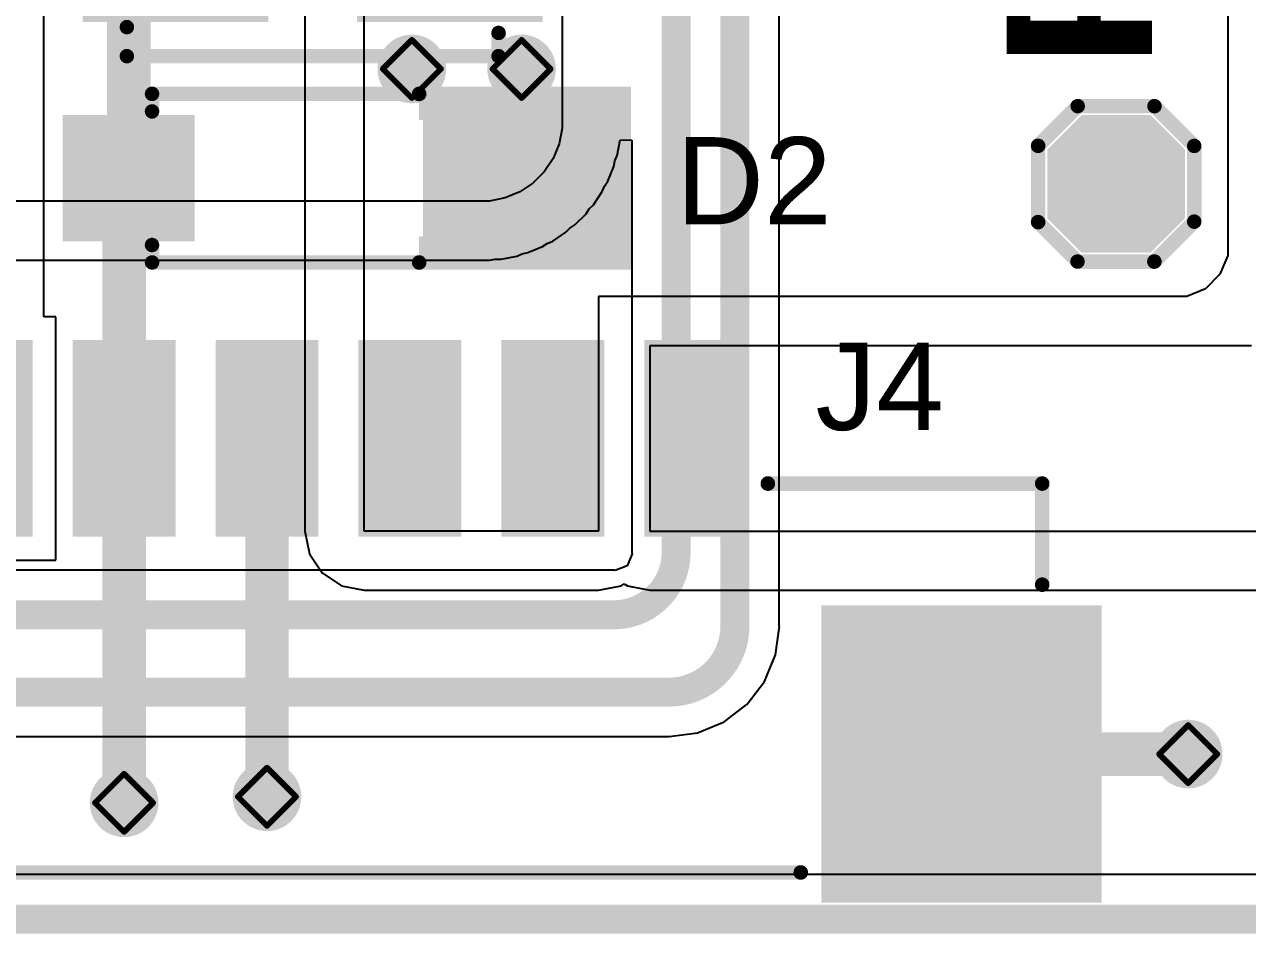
# Model space of a CAD drawing. Header units: inches. Extents: x -4 to 238, y -5 to 115.
# Drawn here: x 52.01 to 62.71, y -4.12 to 3.83 of the extents above; entities that cross this region are included whole.
import ezdxf

# ---------------------------------------------------------------- set-up
doc = ezdxf.new("R2010")
doc.units = ezdxf.units.IN
for name, color, linetype in [('Board Outline', 216, 'Continuous'), ('Bottom Layer', 5, 'Continuous'), ('Drill Drawing', 1, 'Continuous'), ('Top Layer', 1, 'Continuous'), ('Top Overlay', 2, 'Continuous'), ('Top Paste', 8, 'Continuous'), ('Top Solder', 216, 'Continuous'), ('Via Holes', 16, 'Continuous')]:
    doc.layers.add(name, color=color, linetype=linetype)
doc.styles.add('Arial', font='', dxfattribs={"height": 0.2})
doc.styles.add('Arial Black_Bold', font='', dxfattribs={"height": 0.2})
doc.styles.get('Arial').set_extended_font_data('Arial')
doc.styles.get('Arial Black_Bold').set_extended_font_data('Arial Black', bold=True)

# ---------------------------------------------------------------- blocks, each defined once
blk = doc.blocks.new('T____________0_5___56')
at = {"layer": 'Top Layer'}
blk.add_hatch(color=1, dxfattribs=at).paths.add_polyline_path([(0.25, 0.5), (-0.25, 0.5), (-0.5, 0.25), (-0.5, -0.25), (-0.25, -0.5), (0.25, -0.5), (0.5, -0.25), (0.5, 0.25)])
at = {"layer": 'Top Paste'}
blk.add_hatch(color=8, dxfattribs=at).paths.add_polyline_path([(0.25, 0.5), (-0.25, 0.5), (-0.5, 0.25), (-0.5, -0.25), (-0.25, -0.5), (0.25, -0.5), (0.5, -0.25), (0.5, 0.25)])
at = {"layer": 'Top Solder'}
blk.add_hatch(color=216, dxfattribs=at).paths.add_polyline_path([(0.301, 0.602), (-0.301, 0.602), (-0.602, 0.301), (-0.602, -0.301), (-0.301, -0.602), (0.301, -0.602), (0.602, -0.301), (0.602, 0.301)])
at = {"layer": 'Top Overlay'}
for points in [[(-0.682, 0.333, 0.127, 0.127, 0), (-0.336, 0.68, 0.127, 0.127, 0)], [(-0.336, 0.68, 0.127, 0.127, 0), (0.336, 0.68, 0.127, 0.127, 0)], [(0.336, 0.68, 0.127, 0.127, 0), (0.684, 0.332, 0.127, 0.127, 0)], [(-0.682, -0.334, 0.127, 0.127, 0), (-0.682, 0.333, 0.127, 0.127, 0)], [(0.684, -0.33, 0.127, 0.127, 0), (0.684, 0.332, 0.127, 0.127, 0)], [(-0.682, -0.334, 0.127, 0.127, 0), (-0.337, -0.679, 0.127, 0.127, 0)], [(0.335, -0.679, 0.127, 0.127, 0), (0.684, -0.33, 0.127, 0.127, 0)], [(-0.337, -0.679, 0.127, 0.127, 0), (0.335, -0.679, 0.127, 0.127, 0)]]:
    blk.add_lwpolyline(points, format="xyseb", dxfattribs=at)
for points in [[(-0.367, 0.68, 0.0635, 0.0635, 1), (-0.304, 0.68, 0.0635, 0.0635, 1)], [(-0.367, 0.68, 0.0635, 0.0635, 1), (-0.304, 0.68, 0.0635, 0.0635, 1)], [(0.305, 0.68, 0.0635, 0.0635, 1), (0.368, 0.68, 0.0635, 0.0635, 1)], [(0.305, 0.68, 0.0635, 0.0635, 1), (0.368, 0.68, 0.0635, 0.0635, 1)], [(-0.714, 0.333, 0.0635, 0.0635, 1), (-0.65, 0.333, 0.0635, 0.0635, 1)], [(-0.714, 0.333, 0.0635, 0.0635, 1), (-0.65, 0.333, 0.0635, 0.0635, 1)], [(0.652, 0.332, 0.0635, 0.0635, 1), (0.715, 0.332, 0.0635, 0.0635, 1)], [(0.652, 0.332, 0.0635, 0.0635, 1), (0.715, 0.332, 0.0635, 0.0635, 1)], [(-0.714, -0.334, 0.0635, 0.0635, 1), (-0.65, -0.334, 0.0635, 0.0635, 1)], [(-0.714, -0.334, 0.0635, 0.0635, 1), (-0.65, -0.334, 0.0635, 0.0635, 1)], [(0.652, -0.33, 0.0635, 0.0635, 1), (0.715, -0.33, 0.0635, 0.0635, 1)], [(0.652, -0.33, 0.0635, 0.0635, 1), (0.715, -0.33, 0.0635, 0.0635, 1)], [(-0.369, -0.679, 0.0635, 0.0635, 1), (-0.306, -0.679, 0.0635, 0.0635, 1)], [(-0.369, -0.679, 0.0635, 0.0635, 1), (-0.306, -0.679, 0.0635, 0.0635, 1)], [(0.303, -0.679, 0.0635, 0.0635, 1), (0.367, -0.679, 0.0635, 0.0635, 1)], [(0.303, -0.679, 0.0635, 0.0635, 1), (0.367, -0.679, 0.0635, 0.0635, 1)]]:
    blk.add_lwpolyline(points, format="xyseb", close=True, dxfattribs=at)
blk = doc.blocks.new('HC_1_25_12PLT_61')
at = {"layer": 'Top Layer'}
for points in [[(0.225, 2.19), (1.025, 2.19), (1.025, 0.57), (0.225, 0.57)], [(1.475, 2.19), (2.275, 2.19), (2.275, 0.57), (1.475, 0.57)], [(2.725, 2.19), (3.525, 2.19), (3.525, 0.57), (2.725, 0.57)], [(3.975, 0.57), (3.975, 2.19), (4.775, 2.19), (4.775, 0.57)], [(5.225, 0.57), (5.225, 2.19), (6.025, 2.19), (6.025, 0.57)], [(6.475, 0.57), (6.475, 2.19), (7.275, 2.19), (7.275, 0.57)], [(8.025, -0.13), (10.375, -0.13), (10.375, -2.63), (8.025, -2.63)]]:
    blk.add_hatch(color=1, dxfattribs=at).paths.add_polyline_path(points)
at = {"layer": 'Top Paste'}
for points in [[(0.225, 2.19), (1.025, 2.19), (1.025, 0.57), (0.225, 0.57)], [(1.475, 2.19), (2.275, 2.19), (2.275, 0.57), (1.475, 0.57)], [(2.725, 2.19), (3.525, 2.19), (3.525, 0.57), (2.725, 0.57)], [(3.975, 0.57), (3.975, 2.19), (4.775, 2.19), (4.775, 0.57)], [(5.225, 0.57), (5.225, 2.19), (6.025, 2.19), (6.025, 0.57)], [(6.475, 0.57), (6.475, 2.19), (7.275, 2.19), (7.275, 0.57)], [(8.025, -0.13), (10.375, -0.13), (10.375, -2.63), (8.025, -2.63)]]:
    blk.add_hatch(color=8, dxfattribs=at).paths.add_polyline_path(points)
at = {"layer": 'Top Solder'}
for points in [[(0.175, 2.24), (1.075, 2.24), (1.075, 0.52), (0.175, 0.52)], [(1.425, 2.24), (2.325, 2.24), (2.325, 0.52), (1.425, 0.52)], [(2.675, 2.24), (3.575, 2.24), (3.575, 0.52), (2.675, 0.52)], [(3.925, 0.52), (3.925, 2.24), (4.825, 2.24), (4.825, 0.52)], [(5.175, 0.52), (5.175, 2.24), (6.075, 2.24), (6.075, 0.52)], [(6.425, 0.52), (6.425, 2.24), (7.325, 2.24), (7.325, 0.52)], [(7.975, -0.08), (10.425, -0.08), (10.425, -2.68), (7.975, -2.68)]]:
    blk.add_hatch(color=216, dxfattribs=at).paths.add_polyline_path(points)
at = {"layer": 'Top Overlay'}
for points in [[(7.506, 0.985, 0.127, 0.127, 0), (9.906, 0.985, 0.127, 0.127, 0)], [(9.906, 0.101, 0.127, 0.127, 0), (9.906, 0.985, 0.127, 0.127, 0)], [(-7.794, -2.415, 0.127, 0.127, 0), (7.794, -2.415, 0.127, 0.127, 0)]]:
    blk.add_lwpolyline(points, format="xyseb", dxfattribs=at)
for points in [[(7.474, 0.985, 0.0635, 0.0635, 1), (7.538, 0.985, 0.0635, 0.0635, 1)], [(9.874, 0.985, 0.0635, 0.0635, 1), (9.938, 0.985, 0.0635, 0.0635, 1)], [(9.874, 0.985, 0.0635, 0.0635, 1), (9.938, 0.985, 0.0635, 0.0635, 1)], [(9.874, 0.101, 0.0635, 0.0635, 1), (9.938, 0.101, 0.0635, 0.0635, 1)], [(7.762, -2.415, 0.0635, 0.0635, 1), (7.826, -2.415, 0.0635, 0.0635, 1)]]:
    blk.add_lwpolyline(points, format="xyseb", close=True, dxfattribs=at)
blk = doc.blocks.new('SOD_123_72')
at = {"layer": 'Top Layer'}
for points in [[(-1.1, 0.45), (-1.1, -0.45), (-2.05, -0.45), (-2.05, 0.45)], [(2.05, 0.45), (2.05, -0.45), (1.1, -0.45), (1.1, 0.45)]]:
    blk.add_hatch(color=1, dxfattribs=at).paths.add_polyline_path(points)
at = {"layer": 'Top Overlay'}
for points in [[(0.965, 0.508), (2.819, 0.508), (2.819, 0.8), (0.965, 0.8)], [(2.119, -0.787), (2.818, -0.787), (2.818, 0.787), (2.119, 0.787)], [(0.965, -0.8), (2.819, -0.8), (2.819, -0.508), (0.965, -0.508)]]:
    blk.add_hatch(color=2, dxfattribs=at).paths.add_polyline_path(points)
at = {"layer": 'Top Paste'}
for points in [[(-1.1, 0.45), (-1.1, -0.45), (-2.05, -0.45), (-2.05, 0.45)], [(2.05, 0.45), (2.05, -0.45), (1.1, -0.45), (1.1, 0.45)]]:
    blk.add_hatch(color=8, dxfattribs=at).paths.add_polyline_path(points)
at = {"layer": 'Top Solder'}
for points in [[(-0.998, 0.552), (-0.998, -0.552), (-2.152, -0.552), (-2.152, 0.552)], [(2.152, 0.552), (2.152, -0.552), (0.998, -0.552), (0.998, 0.552)]]:
    blk.add_hatch(color=216, dxfattribs=at).paths.add_polyline_path(points)
at = {"layer": 'Top Overlay'}
for points in [[(-1.372, 0.584, 0.127, 0.127, 0), (-1.372, 0.737, 0.127, 0.127, 0)], [(-1.372, 0.737, 0.127, 0.127, 0), (0.965, 0.737, 0.127, 0.127, 0)], [(-1.372, -0.737, 0.127, 0.127, 0), (-1.372, -0.584, 0.127, 0.127, 0)], [(-1.372, -0.737, 0.127, 0.127, 0), (0.965, -0.737, 0.127, 0.127, 0)]]:
    blk.add_lwpolyline(points, format="xyseb", dxfattribs=at)
for points in [[(-1.403, 0.737, 0.0635, 0.0635, 1), (-1.34, 0.737, 0.0635, 0.0635, 1)], [(-1.403, 0.737, 0.0635, 0.0635, 1), (-1.34, 0.737, 0.0635, 0.0635, 1)], [(0.933, 0.737, 0.0635, 0.0635, 1), (0.997, 0.737, 0.0635, 0.0635, 1)], [(-1.403, 0.584, 0.0635, 0.0635, 1), (-1.34, 0.584, 0.0635, 0.0635, 1)], [(-1.403, -0.584, 0.0635, 0.0635, 1), (-1.34, -0.584, 0.0635, 0.0635, 1)], [(-1.403, -0.737, 0.0635, 0.0635, 1), (-1.34, -0.737, 0.0635, 0.0635, 1)], [(-1.403, -0.737, 0.0635, 0.0635, 1), (-1.34, -0.737, 0.0635, 0.0635, 1)], [(0.933, -0.737, 0.0635, 0.0635, 1), (0.997, -0.737, 0.0635, 0.0635, 1)]]:
    blk.add_lwpolyline(points, format="xyseb", close=True, dxfattribs=at)
blk = doc.blocks.new('C____A_81')
at = {"layer": 'Top Layer'}
for points in [[(-1.91, 0.565), (-0.49, 0.565), (-0.49, -0.565), (-1.91, -0.565)], [(0.49, 0.565), (1.91, 0.565), (1.91, -0.565), (0.49, -0.565)]]:
    blk.add_hatch(color=1, dxfattribs=at).paths.add_polyline_path(points)
at = {"layer": 'Top Paste'}
for points in [[(-1.91, 0.565), (-0.49, 0.565), (-0.49, -0.565), (-1.91, -0.565)], [(0.49, 0.565), (1.91, 0.565), (1.91, -0.565), (0.49, -0.565)]]:
    blk.add_hatch(color=8, dxfattribs=at).paths.add_polyline_path(points)
at = {"layer": 'Top Solder'}
for points in [[(-2.012, 0.667), (-0.388, 0.667), (-0.388, -0.667), (-2.012, -0.667)], [(0.388, 0.667), (2.012, 0.667), (2.012, -0.667), (0.388, -0.667)]]:
    blk.add_hatch(color=216, dxfattribs=at).paths.add_polyline_path(points)
at = {"layer": 'Top Overlay'}
for points in [[(-1.626, 0.762, 0.127, 0.127, 0), (-1.626, 0.965, 0.127, 0.127, 0)], [(1.626, 0.965, 0.127, 0.127, 0), (-1.626, 0.965, 0.127, 0.127, 0)], [(1.626, 0.965, 0.127, 0.127, 0), (1.626, 0.711, 0.127, 0.127, 0)], [(-2.419, 0.325, 0.2, 0.2, 0), (-2.419, -0.275, 0.2, 0.2, 0)], [(-2.119, 0.025, 0.2, 0.2, 0), (-2.719, 0.025, 0.2, 0.2, 0)], [(-1.626, -0.762, 0.127, 0.127, 0), (-1.626, -0.965, 0.127, 0.127, 0)], [(1.626, -0.711, 0.127, 0.127, 0), (1.626, -0.965, 0.127, 0.127, 0)], [(1.626, -0.965, 0.127, 0.127, 0), (-1.626, -0.965, 0.127, 0.127, 0)]]:
    blk.add_lwpolyline(points, format="xyseb", dxfattribs=at)
for points in [[(-1.657, 0.965, 0.0635, 0.0635, 1), (-1.594, 0.965, 0.0635, 0.0635, 1)], [(-1.657, 0.965, 0.0635, 0.0635, 1), (-1.594, 0.965, 0.0635, 0.0635, 1)], [(1.594, 0.965, 0.0635, 0.0635, 1), (1.657, 0.965, 0.0635, 0.0635, 1)], [(1.594, 0.965, 0.0635, 0.0635, 1), (1.657, 0.965, 0.0635, 0.0635, 1)], [(-1.657, 0.762, 0.0635, 0.0635, 1), (-1.594, 0.762, 0.0635, 0.0635, 1)], [(1.594, 0.711, 0.0635, 0.0635, 1), (1.657, 0.711, 0.0635, 0.0635, 1)], [(-2.469, 0.325, 0.1, 0.1, 1), (-2.369, 0.325, 0.1, 0.1, 1)], [(-2.769, 0.025, 0.1, 0.1, 1), (-2.669, 0.025, 0.1, 0.1, 1)], [(-2.169, 0.025, 0.1, 0.1, 1), (-2.069, 0.025, 0.1, 0.1, 1)], [(-2.469, -0.275, 0.1, 0.1, 1), (-2.369, -0.275, 0.1, 0.1, 1)], [(-1.657, -0.762, 0.0635, 0.0635, 1), (-1.594, -0.762, 0.0635, 0.0635, 1)], [(1.594, -0.711, 0.0635, 0.0635, 1), (1.657, -0.711, 0.0635, 0.0635, 1)], [(-1.657, -0.965, 0.0635, 0.0635, 1), (-1.594, -0.965, 0.0635, 0.0635, 1)], [(-1.657, -0.965, 0.0635, 0.0635, 1), (-1.594, -0.965, 0.0635, 0.0635, 1)], [(1.594, -0.965, 0.0635, 0.0635, 1), (1.657, -0.965, 0.0635, 0.0635, 1)], [(1.594, -0.965, 0.0635, 0.0635, 1), (1.657, -0.965, 0.0635, 0.0635, 1)]]:
    blk.add_lwpolyline(points, format="xyseb", close=True, dxfattribs=at)

msp = doc.modelspace()

# ---------------------------------------------------------------- hatches: boundary and pattern name
at = {"layer": 'Bottom Layer'}
h = msp.add_hatch(color=5, dxfattribs=at)
edge = h.paths.add_edge_path()
edge.add_arc((55.397, 3.441), 0.3, 0, 360)
h = msp.add_hatch(color=5, dxfattribs=at)
edge = h.paths.add_edge_path()
edge.add_arc((56.357, 3.441), 0.3, 0, 360)
h = msp.add_hatch(color=5, dxfattribs=at)
edge = h.paths.add_edge_path()
edge.add_arc((62.188, -2.549), 0.3, 0, 360)
h = msp.add_hatch(color=5, dxfattribs=at)
edge = h.paths.add_edge_path()
edge.add_arc((54.13, -2.922), 0.3, 0, 360)
h = msp.add_hatch(color=5, dxfattribs=at)
edge = h.paths.add_edge_path()
edge.add_arc((52.88, -2.975), 0.3, 0, 360)
at = {"layer": 'Top Layer'}
h = msp.add_hatch(color=1, dxfattribs=at)
edge = h.paths.add_edge_path()
edge.add_arc((55.397, 3.441), 0.3, 0, 360)
h = msp.add_hatch(color=1, dxfattribs=at)
edge = h.paths.add_edge_path()
edge.add_arc((56.357, 3.441), 0.3, 0, 360)
h = msp.add_hatch(color=1, dxfattribs=at)
edge = h.paths.add_edge_path()
edge.add_arc((62.188, -2.549), 0.3, 0, 360)
h = msp.add_hatch(color=1, dxfattribs=at)
edge = h.paths.add_edge_path()
edge.add_arc((54.13, -2.922), 0.3, 0, 360)
h = msp.add_hatch(color=1, dxfattribs=at)
edge = h.paths.add_edge_path()
edge.add_arc((52.88, -2.975), 0.3, 0, 360)
at = {"layer": 'Via Holes'}
h = msp.add_hatch(color=7, dxfattribs=at)
edge = h.paths.add_edge_path()
edge.add_arc((55.397, 3.441), 0.15, 0, 360)
h = msp.add_hatch(color=7, dxfattribs=at)
edge = h.paths.add_edge_path()
edge.add_arc((56.357, 3.441), 0.15, 0, 360)
h = msp.add_hatch(color=7, dxfattribs=at)
edge = h.paths.add_edge_path()
edge.add_arc((62.188, -2.549), 0.15, 0, 360)
h = msp.add_hatch(color=7, dxfattribs=at)
edge = h.paths.add_edge_path()
edge.add_arc((54.13, -2.922), 0.15, 0, 360)
h = msp.add_hatch(color=7, dxfattribs=at)
edge = h.paths.add_edge_path()
edge.add_arc((52.88, -2.975), 0.15, 0, 360)

# ---------------------------------------------------------------- linework, layer by layer
at = {"layer": 'Board Outline'}
msp.add_lwpolyline([(-1.034, -3.991, 0.254, 0.254, 0), (103.016, -3.991, 0.254, 0.254, 0)], format="xyseb", dxfattribs=at)
at = {"layer": 'Bottom Layer'}
for p, q in [((58.611, -1.431), (58.611, 5.597)), ((56.712, 4.493), (56.712, 2.991)), ((56.712, 2.922), (56.685, 2.785)), ((56.712, 2.991), (56.712, 2.922)), ((56.685, 2.785), (56.632, 2.657)), ((57.193, 2.684), (57.22, 2.821)), ((57.22, 2.821), (57.321, 2.818)), ((57.321, 2.818), (57.321, -0.787)), ((57.173, 2.637), (57.193, 2.684)), ((56.632, 2.657), (56.555, 2.542)), ((57.11, 2.459), (57.163, 2.587)), ((57.163, 2.587), (57.173, 2.637)), ((56.555, 2.542), (56.456, 2.443)), ((56.341, 2.366), (56.213, 2.313)), ((56.456, 2.443), (56.341, 2.366)), ((56.985, 2.254), (57.062, 2.369)), ((57.062, 2.369), (57.082, 2.416)), ((57.082, 2.416), (57.11, 2.459)), ((56.007, 2.286), (36.411, 2.286)), ((56.076, 2.286), (56.007, 2.286)), ((56.007, 2.286), (56.007, 2.286)), ((56.213, 2.313), (56.076, 2.286)), ((56.949, 2.218), (56.985, 2.254)), ((56.823, 2.077), (56.921, 2.175)), ((56.921, 2.175), (56.949, 2.218)), ((56.744, 2.013), (56.78, 2.049)), ((56.78, 2.049), (56.823, 2.077)), ((56.582, 1.916), (56.629, 1.936)), ((56.629, 1.936), (56.744, 2.013)), ((56.314, 1.805), (56.361, 1.825)), ((56.361, 1.825), (56.411, 1.835)), ((56.411, 1.835), (56.539, 1.888)), ((56.539, 1.888), (56.582, 1.916)), ((36.411, 1.768), (56.076, 1.768)), ((56.076, 1.768), (56.126, 1.778)), ((56.126, 1.778), (56.177, 1.778)), ((56.177, 1.778), (56.314, 1.805)), ((57.323, -0.799), (57.28, -0.902)), ((57.321, -0.787), (57.323, -0.799)), ((57.166, -0.942), (44.525, -0.942)), ((57.177, -0.945), (57.166, -0.942)), ((57.28, -0.902), (57.177, -0.945)), ((58.579, -1.681), (58.612, -1.431)), ((58.612, -1.431), (58.611, -1.431)), ((58.483, -1.913), (58.579, -1.681)), ((58.329, -2.113), (58.483, -1.913)), ((58.129, -2.267), (58.329, -2.113)), ((57.897, -2.363), (58.129, -2.267)), ((45.759, -2.395), (57.647, -2.395)), ((57.647, -2.396), (57.897, -2.363)), ((57.647, -2.395), (57.647, -2.396)), ((103.016, -3.602), (-1.201, -3.602))]:
    msp.add_line(p, q, dxfattribs=at)
for points in [[(58.223, -1.431, 0.254, 0.254, 0), (58.223, 32.583, 0.254, 0.254, 0)], [(57.709, -0.787, 0.254, 0.254, 0), (57.709, 31.993, 0.254, 0.254, 0)], [(57.709, -0.787, 0.254, 0.254, -0.414214), (57.166, -1.331, 0.254, 0.254, 0)], [(44.13, -1.331, 0.254, 0.254, 0), (57.166, -1.331, 0.254, 0.254, 0)], [(58.223, -1.431, 0.254, 0.254, -0.414214), (57.647, -2.007, 0.254, 0.254, 0)], [(45.364, -2.007, 0.254, 0.254, 0), (57.647, -2.007, 0.254, 0.254, 0)]]:
    msp.add_lwpolyline(points, format="xyseb", dxfattribs=at)
for points in [[(57.646, -0.787, 0.127, 0.127, 1), (57.773, -0.787, 0.127, 0.127, 1)], [(57.646, -0.787, 0.127, 0.127, 1), (57.773, -0.787, 0.127, 0.127, 1)], [(57.102, -1.331, 0.127, 0.127, 1), (57.229, -1.331, 0.127, 0.127, 1)], [(57.102, -1.331, 0.127, 0.127, 1), (57.229, -1.331, 0.127, 0.127, 1)], [(58.159, -1.431, 0.127, 0.127, 1), (58.286, -1.431, 0.127, 0.127, 1)], [(58.159, -1.431, 0.127, 0.127, 1), (58.286, -1.431, 0.127, 0.127, 1)], [(57.584, -2.007, 0.127, 0.127, 1), (57.711, -2.007, 0.127, 0.127, 1)], [(57.584, -2.007, 0.127, 0.127, 1), (57.711, -2.007, 0.127, 0.127, 1)]]:
    msp.add_lwpolyline(points, format="xyseb", close=True, dxfattribs=at)
at = {"layer": 'Drill Drawing'}
for points in [[(55.143, 3.441, 0.0508, 0.0508, 0), (55.397, 3.695, 0.0508, 0.0508, 0)], [(55.397, 3.695, 0.0508, 0.0508, 0), (55.651, 3.441, 0.0508, 0.0508, 0)], [(56.103, 3.441, 0.0508, 0.0508, 0), (56.357, 3.695, 0.0508, 0.0508, 0)], [(56.357, 3.695, 0.0508, 0.0508, 0), (56.611, 3.441, 0.0508, 0.0508, 0)], [(55.143, 3.441, 0.0508, 0.0508, 0), (55.397, 3.187, 0.0508, 0.0508, 0)], [(55.397, 3.187, 0.0508, 0.0508, 0), (55.651, 3.441, 0.0508, 0.0508, 0)], [(56.103, 3.441, 0.0508, 0.0508, 0), (56.357, 3.187, 0.0508, 0.0508, 0)], [(56.357, 3.187, 0.0508, 0.0508, 0), (56.611, 3.441, 0.0508, 0.0508, 0)], [(61.934, -2.549, 0.0508, 0.0508, 0), (62.188, -2.295, 0.0508, 0.0508, 0)], [(62.188, -2.295, 0.0508, 0.0508, 0), (62.442, -2.549, 0.0508, 0.0508, 0)], [(61.934, -2.549, 0.0508, 0.0508, 0), (62.188, -2.803, 0.0508, 0.0508, 0)], [(62.188, -2.803, 0.0508, 0.0508, 0), (62.442, -2.549, 0.0508, 0.0508, 0)], [(53.876, -2.922, 0.0508, 0.0508, 0), (54.13, -2.668, 0.0508, 0.0508, 0)], [(54.13, -2.668, 0.0508, 0.0508, 0), (54.384, -2.922, 0.0508, 0.0508, 0)], [(52.626, -2.975, 0.0508, 0.0508, 0), (52.88, -2.721, 0.0508, 0.0508, 0)], [(52.88, -2.721, 0.0508, 0.0508, 0), (53.134, -2.975, 0.0508, 0.0508, 0)], [(52.626, -2.975, 0.0508, 0.0508, 0), (52.88, -3.229, 0.0508, 0.0508, 0)], [(52.88, -3.229, 0.0508, 0.0508, 0), (53.134, -2.975, 0.0508, 0.0508, 0)], [(53.876, -2.922, 0.0508, 0.0508, 0), (54.13, -3.176, 0.0508, 0.0508, 0)], [(54.13, -3.176, 0.0508, 0.0508, 0), (54.384, -2.922, 0.0508, 0.0508, 0)]]:
    msp.add_lwpolyline(points, format="xyseb", dxfattribs=at)
for points in [[(55.385, 3.695, 0.0254, 0.0254, 1), (55.41, 3.695, 0.0254, 0.0254, 1)], [(55.385, 3.695, 0.0254, 0.0254, 1), (55.41, 3.695, 0.0254, 0.0254, 1)], [(56.344, 3.695, 0.0254, 0.0254, 1), (56.369, 3.695, 0.0254, 0.0254, 1)], [(56.344, 3.695, 0.0254, 0.0254, 1), (56.369, 3.695, 0.0254, 0.0254, 1)], [(55.131, 3.441, 0.0254, 0.0254, 1), (55.156, 3.441, 0.0254, 0.0254, 1)], [(55.131, 3.441, 0.0254, 0.0254, 1), (55.156, 3.441, 0.0254, 0.0254, 1)], [(55.639, 3.441, 0.0254, 0.0254, 1), (55.664, 3.441, 0.0254, 0.0254, 1)], [(55.639, 3.441, 0.0254, 0.0254, 1), (55.664, 3.441, 0.0254, 0.0254, 1)], [(56.09, 3.441, 0.0254, 0.0254, 1), (56.115, 3.441, 0.0254, 0.0254, 1)], [(56.09, 3.441, 0.0254, 0.0254, 1), (56.115, 3.441, 0.0254, 0.0254, 1)], [(56.598, 3.441, 0.0254, 0.0254, 1), (56.623, 3.441, 0.0254, 0.0254, 1)], [(56.598, 3.441, 0.0254, 0.0254, 1), (56.623, 3.441, 0.0254, 0.0254, 1)], [(55.385, 3.187, 0.0254, 0.0254, 1), (55.41, 3.187, 0.0254, 0.0254, 1)], [(55.385, 3.187, 0.0254, 0.0254, 1), (55.41, 3.187, 0.0254, 0.0254, 1)], [(56.344, 3.187, 0.0254, 0.0254, 1), (56.369, 3.187, 0.0254, 0.0254, 1)], [(56.344, 3.187, 0.0254, 0.0254, 1), (56.369, 3.187, 0.0254, 0.0254, 1)], [(62.176, -2.295, 0.0254, 0.0254, 1), (62.201, -2.295, 0.0254, 0.0254, 1)], [(62.176, -2.295, 0.0254, 0.0254, 1), (62.201, -2.295, 0.0254, 0.0254, 1)], [(61.922, -2.549, 0.0254, 0.0254, 1), (61.947, -2.549, 0.0254, 0.0254, 1)], [(61.922, -2.549, 0.0254, 0.0254, 1), (61.947, -2.549, 0.0254, 0.0254, 1)], [(62.43, -2.549, 0.0254, 0.0254, 1), (62.455, -2.549, 0.0254, 0.0254, 1)], [(62.43, -2.549, 0.0254, 0.0254, 1), (62.455, -2.549, 0.0254, 0.0254, 1)], [(54.117, -2.668, 0.0254, 0.0254, 1), (54.142, -2.668, 0.0254, 0.0254, 1)], [(54.117, -2.668, 0.0254, 0.0254, 1), (54.142, -2.668, 0.0254, 0.0254, 1)], [(52.867, -2.721, 0.0254, 0.0254, 1), (52.892, -2.721, 0.0254, 0.0254, 1)], [(52.867, -2.721, 0.0254, 0.0254, 1), (52.892, -2.721, 0.0254, 0.0254, 1)], [(62.176, -2.803, 0.0254, 0.0254, 1), (62.201, -2.803, 0.0254, 0.0254, 1)], [(62.176, -2.803, 0.0254, 0.0254, 1), (62.201, -2.803, 0.0254, 0.0254, 1)], [(52.613, -2.975, 0.0254, 0.0254, 1), (52.638, -2.975, 0.0254, 0.0254, 1)], [(52.613, -2.975, 0.0254, 0.0254, 1), (52.638, -2.975, 0.0254, 0.0254, 1)], [(53.121, -2.975, 0.0254, 0.0254, 1), (53.146, -2.975, 0.0254, 0.0254, 1)], [(53.121, -2.975, 0.0254, 0.0254, 1), (53.146, -2.975, 0.0254, 0.0254, 1)], [(53.863, -2.922, 0.0254, 0.0254, 1), (53.888, -2.922, 0.0254, 0.0254, 1)], [(53.863, -2.922, 0.0254, 0.0254, 1), (53.888, -2.922, 0.0254, 0.0254, 1)], [(54.371, -2.922, 0.0254, 0.0254, 1), (54.396, -2.922, 0.0254, 0.0254, 1)], [(54.371, -2.922, 0.0254, 0.0254, 1), (54.396, -2.922, 0.0254, 0.0254, 1)], [(52.867, -3.229, 0.0254, 0.0254, 1), (52.892, -3.229, 0.0254, 0.0254, 1)], [(52.867, -3.229, 0.0254, 0.0254, 1), (52.892, -3.229, 0.0254, 0.0254, 1)], [(54.117, -3.176, 0.0254, 0.0254, 1), (54.142, -3.176, 0.0254, 0.0254, 1)], [(54.117, -3.176, 0.0254, 0.0254, 1), (54.142, -3.176, 0.0254, 0.0254, 1)]]:
    msp.add_lwpolyline(points, format="xyseb", close=True, dxfattribs=at)
at = {"layer": 'Top Layer'}
for p, q in [((52.177, 1.275), (52.177, 25.071)), ((54.98, -0.599), (54.98, 6.25)), ((62.535, 5.535), (62.535, 1.9)), ((54.462, 5.134), (54.462, -0.599)), ((62.535, 1.9), (62.535, 1.811)), ((62.535, 1.811), (62.466, 1.646)), ((62.466, 1.646), (62.34, 1.519)), ((62.34, 1.519), (62.175, 1.451)), ((62.086, 1.451), (57.03, 1.451)), ((57.03, 1.451), (57.03, -0.599)), ((62.175, 1.451), (62.086, 1.451)), ((62.086, 1.451), (62.086, 1.451)), ((52.284, 1.275), (52.177, 1.275)), ((52.284, -0.853), (52.284, 1.275)), ((62.743, 1.021), (57.48, 1.021)), ((57.48, 1.021), (57.48, -0.599)), ((54.462, -0.599), (54.501, -0.797)), ((57.03, -0.599), (54.98, -0.599)), ((57.48, -0.599), (63.748, -0.599)), ((45.753, -0.853), (52.284, -0.853)), ((54.501, -0.797), (54.614, -0.965)), ((54.614, -0.965), (54.782, -1.077)), ((57.228, -1.077), (57.255, -1.06)), ((57.255, -1.06), (57.282, -1.077)), ((54.782, -1.077), (54.98, -1.117)), ((54.98, -1.117), (57.03, -1.117)), ((57.03, -1.117), (57.228, -1.077)), ((57.282, -1.077), (57.48, -1.117)), ((57.48, -1.117), (63.83, -1.117)), ((103.016, -3.602), (15.751, -3.602))]:
    msp.add_line(p, q, dxfattribs=at)
for points in [[(52.921, 2.486, 0.381, 0.381, 0), (52.921, 4.11, 0.381, 0.381, 0)], [(52.88, 2.445, 0.381, 0.381, -0.414214), (52.921, 2.486, 0.381, 0.381, 0)], [(52.88, 0.211, 0.381, 0.381, 0), (52.88, 2.445, 0.381, 0.381, 0)], [(52.88, -2.975, 0.381, 0.381, 0), (52.88, 0.211, 0.381, 0.381, 0)], [(54.13, -2.922, 0.381, 0.381, 0), (54.13, 0.211, 0.381, 0.381, 0)], [(60.205, -2.549, 0.381, 0.381, 0), (62.188, -2.549, 0.381, 0.381, 0)], [(62.188, -2.549, 0.381, 0.381, -0.414214), (62.23, -2.591, 0.381, 0.381, 0)], [(54.13, -2.922, 0.381, 0.381, -0.414214), (54.077, -2.975, 0.381, 0.381, 0)], [(52.88, -2.975, 0.381, 0.381, -0.414214), (52.832, -3.023, 0.381, 0.381, 0)]]:
    msp.add_lwpolyline(points, format="xyseb", dxfattribs=at)
for points in [[(52.826, 2.486, 0.191, 0.191, 1), (53.016, 2.486, 0.191, 0.191, 1)], [(52.826, 2.486, 0.191, 0.191, 1), (53.016, 2.486, 0.191, 0.191, 1)], [(52.785, 2.445, 0.191, 0.191, 1), (52.975, 2.445, 0.191, 0.191, 1)], [(52.785, 2.445, 0.191, 0.191, 1), (52.975, 2.445, 0.191, 0.191, 1)], [(52.785, 0.211, 0.191, 0.191, 1), (52.975, 0.211, 0.191, 0.191, 1)], [(52.785, 0.211, 0.191, 0.191, 1), (52.975, 0.211, 0.191, 0.191, 1)], [(54.035, 0.211, 0.191, 0.191, 1), (54.225, 0.211, 0.191, 0.191, 1)], [(60.109, -2.549, 0.191, 0.191, 1), (60.3, -2.549, 0.191, 0.191, 1)], [(62.093, -2.549, 0.191, 0.191, 1), (62.283, -2.549, 0.191, 0.191, 1)], [(62.093, -2.549, 0.191, 0.191, 1), (62.283, -2.549, 0.191, 0.191, 1)], [(62.135, -2.591, 0.191, 0.191, 1), (62.325, -2.591, 0.191, 0.191, 1)], [(54.035, -2.922, 0.191, 0.191, 1), (54.225, -2.922, 0.191, 0.191, 1)], [(54.035, -2.922, 0.191, 0.191, 1), (54.225, -2.922, 0.191, 0.191, 1)], [(52.737, -3.023, 0.191, 0.191, 1), (52.927, -3.023, 0.191, 0.191, 1)], [(52.785, -2.975, 0.191, 0.191, 1), (52.975, -2.975, 0.191, 0.191, 1)], [(52.785, -2.975, 0.191, 0.191, 1), (52.975, -2.975, 0.191, 0.191, 1)], [(53.981, -2.975, 0.191, 0.191, 1), (54.172, -2.975, 0.191, 0.191, 1)]]:
    msp.add_lwpolyline(points, format="xyseb", close=True, dxfattribs=at)

# ---------------------------------------------------------------- block references
at = {"rotation": 180}
msp.add_blockref('C____A_81', (54.53, 4.518), dxfattribs=at)
for name, p in [('SOD_123_72', (54.496, 2.486)), ('T____________0_5___56', (61.557, 2.436)), ('HC_1_25_12PLT_61', (51.005, -1.169))]:
    msp.add_blockref(name, p)

# ---------------------------------------------------------------- texts
at = {"layer": 'Top Overlay', "style": 'Arial Black_Bold'}
msp.add_text('PWR', height=1.27, rotation=90, dxfattribs=at).set_placement((61.87, 3.436))
at = {"layer": 'Top Overlay', "style": 'Arial'}
for s, p in [('D2', (57.709, 2.083)), ('J4', (58.927, 0.285))]:
    msp.add_text(s, height=0.762, dxfattribs=at).set_placement(p)

doc.saveas('drawing.dxf')
